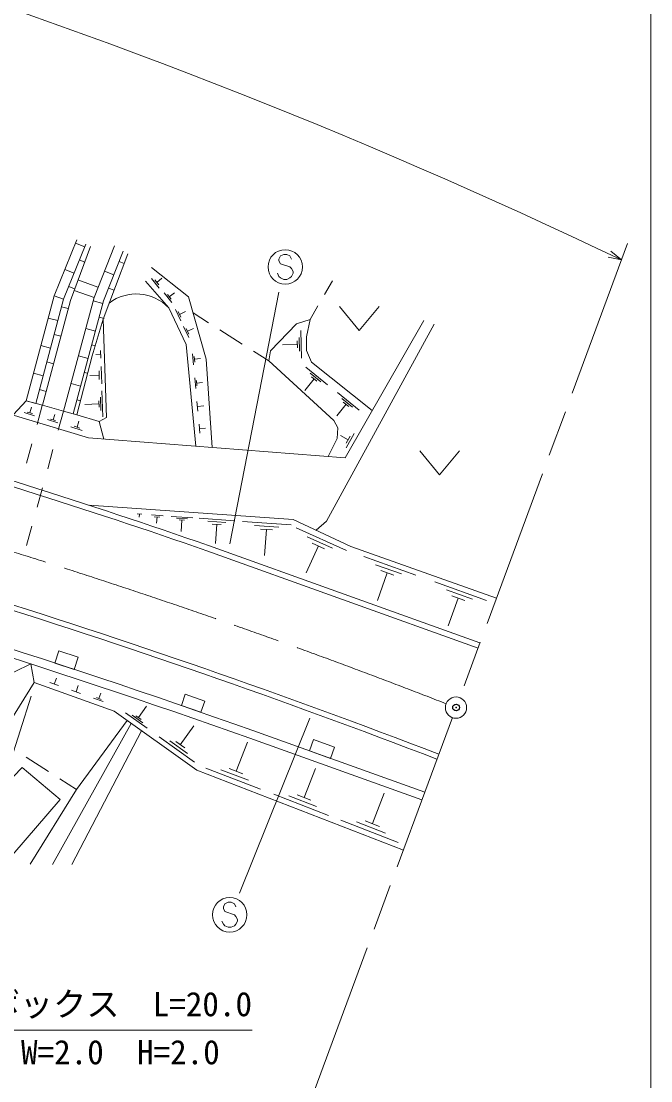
# Model space of a CAD drawing. Units: millimetres, scale not verified. Extents: x 40000 to 680000, y 20000 to 380000.
# Drawn here: x 531585 to 579000, y 239025 to 318846 of the extents above; entities that cross this region are included whole.
import ezdxf
from ezdxf.enums import TextEntityAlignment as Align

# ---------------------------------------------------------------- set-up
doc = ezdxf.new("R2010")
doc.units = ezdxf.units.MM
doc.header["$LTSCALE"] = 1000
doc.header["$PDMODE"] = 32
doc.header["$PDSIZE"] = 500
doc.linetypes.add('CHAIN', pattern=[18.5, 12, -1.5, 3.5, -1.5])
for name, color, linetype, lineweight in [('M-BGD', 7, 'Continuous', 13), ('M-BMK', 2, 'CHAIN', 13), ('M-BMK-SRVR', 3, 'Continuous', 13), ('M-STR-HTXT', 7, 'Continuous', 13), ('M-STR-STR1', 1, 'Continuous', 13), ('M-STR-STRC', 7, 'Continuous', 13), ('M-TTL-BAND', 7, 'Continuous', 13)]:
    doc.layers.add(name, color=color, linetype=linetype, lineweight=lineweight)
doc.layers.add('M-OTRS', color=6, linetype='Continuous')
doc.styles.add('ＭＳ ゴシック', font='')
doc.styles.get('ＭＳ ゴシック').set_extended_font_data('MS Gothic')

msp = doc.modelspace()

# ---------------------------------------------------------------- linework, layer by layer
at = {"layer": 'M-BGD'}
for p, q in [((534783, 297908), (536448, 302046)), ((535676, 302135), (536372, 301855)), ((537789, 297784), (539270, 301532)), ((534873, 300141), (535569, 299860)), ((535970, 300858), (536357, 300702)), ((538959, 300743), (539340, 300593)), ((537367, 298819), (535857, 299369)), ((537866, 300019), (538563, 299744)), ((541983, 298731), (541410, 299463)), ((541938, 298990), (541651, 299357)), ((541794, 299173), (542185, 299479)), ((535167, 298863), (535609, 298686)), ((537076, 298020), (535566, 298569)), ((538168, 298744), (538578, 298582)), ((554434, 298266), (555024, 299292)), ((532676, 290053), (534783, 297908)), ((534783, 297908), (534070, 298146)), ((535500, 289274), (537789, 297784)), ((537011, 297778), (537735, 297583)), ((542926, 297643), (542353, 298376)), ((542881, 297903), (542594, 298269)), ((542737, 298086), (543128, 298392)), ((534627, 297327), (535121, 297194)), ((543603, 296281), (543204, 297122)), ((543615, 296545), (543416, 296965)), ((543516, 296755), (543964, 296968)), ((553345, 296373), (553935, 297399)), ((555545, 297356), (557045, 295556)), ((557045, 295556), (558545, 297356)), ((533624, 296483), (534349, 296289)), ((537456, 296545), (537831, 296444)), ((545694, 296131), (544529, 296870)), ((536452, 295702), (537177, 295507)), ((544205, 295013), (543806, 295853)), ((544218, 295276), (544018, 295696)), ((544118, 295486), (544566, 295699)), ((548228, 294524), (546539, 295596)), ((552643, 295554), (552687, 293456)), ((534070, 295250), (534567, 295117)), ((552380, 294761), (552391, 294237)), ((552514, 295026), (552536, 293978)), ((533067, 294406), (533792, 294212)), ((536898, 294469), (537166, 294397)), ((537575, 293752), (537199, 293739)), ((537566, 294035), (537585, 293470)), ((544560, 292950), (544481, 293796)), ((550237, 293250), (549072, 293989)), ((552385, 294499), (551266, 294476)), ((533513, 293174), (534013, 293040)), ((535894, 293626), (536618, 293431)), ((544653, 293172), (544613, 293595)), ((544633, 293384), (545085, 293426)), ((532510, 292330), (533235, 292135)), ((536339, 292393), (536580, 292328)), ((537456, 292182), (536763, 292159)), ((537445, 292507), (537467, 291858)), ((537607, 292838), (537652, 291539)), ((553015, 292775), (554650, 291459)), ((553336, 292337), (554153, 291679)), ((535336, 291550), (536060, 291355)), ((544728, 291169), (544652, 291975)), ((544817, 291380), (544779, 291783)), ((544798, 291582), (545228, 291622)), ((553657, 291899), (552955, 291027)), ((553453, 292063), (553861, 291734)), ((532956, 291097), (533460, 290962)), ((537670, 291012), (537739, 289030)), ((555404, 290864), (557039, 289548)), ((531954, 290253), (531012, 289209)), ((531954, 290253), (532678, 290059)), ((531954, 290253), (533180, 289914)), ((532235, 289345), (532363, 289758)), ((535781, 290317), (536039, 290247)), ((537440, 290012), (536383, 289975)), ((537431, 290260), (537448, 289764)), ((537555, 290512), (537589, 289521)), ((544889, 289462), (544819, 290205)), ((544854, 289833), (545349, 289880)), ((556046, 289988), (555344, 289116)), ((555725, 290426), (556542, 289768)), ((555841, 290153), (556250, 289824)), ((532590, 289121), (531815, 289362)), ((532428, 289285), (532041, 289405)), ((533983, 288817), (534112, 289230)), ((534777, 289473), (535502, 289279)), ((534777, 289473), (535767, 289200)), ((534339, 288593), (533564, 288834)), ((534177, 288756), (533790, 288877)), ((536180, 288020), (535331, 288284)), ((536003, 288199), (535578, 288331)), ((535791, 288265), (535932, 288718)), ((545044, 287814), (544980, 288496)), ((545012, 288155), (545467, 288198)), ((556214, 287319), (555643, 287637)), ((556655, 287775), (556059, 286703)), ((556363, 287587), (556065, 287051)), ((561594, 286469), (563094, 284669)), ((563094, 284669), (564594, 286469)), ((540318, 281724), (540658, 281701)), ((540488, 281712), (540473, 281486)), ((541386, 281650), (542266, 281589)), ((541598, 281517), (542038, 281487)), ((541818, 281502), (541785, 281033)), ((542885, 281545), (544521, 281431)), ((543286, 281408), (544104, 281351)), ((543483, 281284), (543892, 281256)), ((543688, 281270), (543627, 280398)), ((544988, 281399), (547685, 281211)), ((545650, 281172), (546998, 281078)), ((545974, 280969), (546649, 280921)), ((548262, 281170), (551915, 280916)), ((546311, 280945), (546211, 279506)), ((549158, 280863), (550985, 280736)), ((549598, 280588), (550511, 280524)), ((550054, 280556), (549918, 278607)), ((552300, 280680), (556087, 278973)), ((553133, 280001), (555027, 279147)), ((553493, 279535), (554439, 279108)), ((565989, 271623), (545557, 278954)), ((566132, 272012), (545697, 279344)), ((553966, 279322), (553055, 277302)), ((557384, 278513), (561297, 277118)), ((558269, 277903), (560226, 277206)), ((559154, 277294), (558411, 275207)), ((558665, 277468), (559643, 277120)), ((562726, 276609), (566638, 275214)), ((563611, 275999), (565567, 275302)), ((564496, 275390), (563752, 273303)), ((564007, 275564), (564985, 275216)), ((529054, 268857), (532306, 270430)), ((534405, 268799), (533751, 269033)), ((534078, 268916), (534235, 269352)), ((536063, 268204), (535367, 268454)), ((535715, 268329), (535882, 268793)), ((537431, 267825), (537572, 268219)), ((537765, 267594), (537026, 267859)), ((537615, 267758), (537246, 267891)), ((541070, 265589), (539452, 266744)), ((540415, 266382), (541031, 267245)), ((533948, 255328), (539875, 265950)), ((540742, 265985), (539934, 266563)), ((540617, 266238), (540213, 266527)), ((535391, 255328), (540653, 265395)), ((543563, 264346), (544579, 265768)), ((561978, 260769), (549021, 265412)), ((544642, 263037), (541975, 264943)), ((544102, 263691), (542769, 264644)), ((543896, 264107), (543229, 264584)), ((547767, 262339), (548619, 264542)), ((561767, 260180), (548810, 264824)), ((531967, 263394), (533650, 262313)), ((549619, 260990), (545489, 262588)), ((548693, 261664), (546628, 262463)), ((548283, 262140), (547251, 262539)), ((552886, 260359), (553738, 262562)), ((534491, 261773), (535752, 260963)), ((554738, 259009), (550608, 260607)), ((553812, 259684), (551747, 260483)), ((553402, 260159), (552370, 260559)), ((558038, 258396), (558931, 260704)), ((559979, 256982), (555651, 258656)), ((559009, 257689), (556845, 258526)), ((558579, 258187), (557497, 258605))]:
    msp.add_line(p, q, dxfattribs=at)
for points in [[(531954, 290253), (534070, 298146), (535771, 302370)], [(533180, 289914), (535287, 297816), (536793, 301881)], [(534777, 289473), (537076, 298020), (538614, 301912)], [(535767, 289200), (536920, 293639), (537752, 296401), (539620, 301329)], [(545970, 286730), (545505, 293383), (544187, 298091), (541409, 300304)], [(540954, 299268), (542696, 297259), (544014, 294482), (544735, 286826)], [(512519, 294539), (513670, 294395), (536646, 287456), (555978, 285951), (561898, 296309)], [(537464, 288702), (538008, 288988), (537752, 296401)], [(554715, 286050), (555385, 287411), (555432, 288212), (555134, 288777), (550237, 293250), (550363, 294019), (552325, 296059), (553345, 296373), (553062, 295070), (553062, 294034), (553439, 293171), (558013, 289512)], [(562681, 296020), (554565, 281189), (553788, 280505)], [(535767, 289200), (537464, 288702), (537802, 287366)], [(567376, 275376), (556419, 279282), (552064, 281306), (536703, 282377)], [(532306, 270430), (532558, 269037), (529864, 264744)], [(532558, 269037), (538579, 266876), (544824, 262416), (560365, 256403)], [(532268, 255344), (535752, 260963), (539573, 266167)]]:
    msp.add_lwpolyline(points, dxfattribs=at)
for points in [[(534128, 270496), (535579, 270021), (535882, 270947), (534432, 271422)], [(543646, 267300), (545117, 266790), (545409, 267628), (543937, 268139)], [(553286, 263884), (554874, 263315), (555178, 264162), (553590, 264732)], [(530950, 256066), (534528, 260225), (531661, 262637), (531013, 261946), (529349, 263390), (527079, 260816), (529108, 258849), (528575, 258218)]]:
    msp.add_lwpolyline(points, close=True, dxfattribs=at)
for centre, radius, start, end in [((540254, 294907), 3391, 43.92803, 127.04382), ((386030, -179169), 485104, 70.80088, 74.21002), ((386030, -179169), 485518, 70.80088, 74.21002), ((359010, -266870), 565180, 70.35482, 75.29029), ((359010, -266870), 564555, 70.35482, 75.29029), ((356911, -272774), 574243, 68.97971, 72.72266), ((356911, -272774), 574644, 68.97971, 72.72266)]:
    msp.add_arc(centre, radius, start, end, dxfattribs=at)
at = {"layer": 'M-BMK'}
for p, q in [((577247, 302090), (564609, 267890)), ((564055, 266389), (548230, 223563))]:
    msp.add_line(p, q, dxfattribs=at)
msp.add_arc((382584, -196329), 497830, 68.67962, 80.04013, dxfattribs=at)
at = {"layer": 'M-BMK-SRVR'}
msp.add_circle((564332, 267139), 800, dxfattribs=at)
at = {"layer": 'M-OTRS'}
msp.add_point((564332, 267139), dxfattribs=at)
at = {"layer": 'M-STR-HTXT'}
for p, q in [((576791, 300858), (575781, 301065)), ((576791, 300858), (575998, 301516)), ((523251, 239530), (532339, 267990)), ((528987, 242839), (548987, 242839))]:
    msp.add_line(p, q, dxfattribs=at)
for centre, radius, start, end in [((385416, -98376), 442733, 64.38893, 98.83846), ((388208, -153270), 410131, 66.99636, 99.09548)]:
    msp.add_arc(centre, radius, start, end, dxfattribs=at)
at = {"layer": 'M-STR-STR1'}
for p, q in [((532777, 288454), (533176, 289900)), ((533180, 289914), (534777, 289473)), ((534777, 289473), (534378, 288027)), ((531979, 285562), (532378, 287008)), ((533979, 286582), (533580, 285136)), ((533180, 283690), (532781, 282244)), ((532382, 280798), (531983, 279352))]:
    msp.add_line(p, q, dxfattribs=at)
at = {"layer": 'M-STR-STRC'}
for p, q in [((551118, 301159), (551000, 300923)), ((551354, 301278), (551118, 301159)), ((551590, 301278), (551354, 301278)), ((551827, 301159), (551590, 301278)), ((551945, 300923), (551827, 301159)), ((551000, 300923), (551000, 300805)), ((551000, 300805), (551118, 300568)), ((551118, 300568), (551827, 300332)), ((551827, 300332), (551945, 300214)), ((551945, 300214), (552063, 299978)), ((551000, 299623), (550881, 299859)), ((551118, 299505), (551000, 299623)), ((551354, 299387), (551118, 299505)), ((551590, 299387), (551354, 299387)), ((551827, 299505), (551590, 299387)), ((551945, 299623), (551827, 299505)), ((552063, 299859), (551945, 299623)), ((552063, 299978), (552063, 299859)), ((547287, 279486), (550999, 298437)), ((553328, 266338), (548037, 253151)), ((546933, 252360), (546815, 252123)), ((547169, 252478), (546933, 252360)), ((547405, 252478), (547169, 252478)), ((547642, 252360), (547405, 252478)), ((547760, 252123), (547642, 252360)), ((546815, 252123), (546815, 252005)), ((546815, 252005), (546933, 251769)), ((546933, 251769), (547642, 251532)), ((547642, 251532), (547760, 251414)), ((546815, 250823), (546696, 251060)), ((546933, 250705), (546815, 250823)), ((547169, 250587), (546933, 250705)), ((547642, 250705), (547405, 250587)), ((547760, 250823), (547642, 250705)), ((547760, 251414), (547878, 251178)), ((547878, 251060), (547760, 250823)), ((547878, 251178), (547878, 251060)), ((547405, 250587), (547169, 250587))]:
    msp.add_line(p, q, dxfattribs=at)
for centre in [(551472, 300332), (547287, 251532)]:
    msp.add_circle(centre, 1300, dxfattribs=at)
at = {"layer": 'M-TTL-BAND'}
msp.add_line((579000, 20000), (579000, 370000), dxfattribs=at)

# ---------------------------------------------------------------- texts
at = {"layer": 'M-STR-HTXT', "style": 'ＭＳ ゴシック'}
msp.add_text('ボックス\u3000L=20.0', height=1833, dxfattribs=at).set_placement((528987, 243339), align=Align.BOTTOM_LEFT)
msp.add_text('W=2.0\u3000H=2.0', height=1833, dxfattribs=at).set_placement((539055, 239720), align=Align.BOTTOM_CENTER)

doc.saveas('drawing.dxf')
